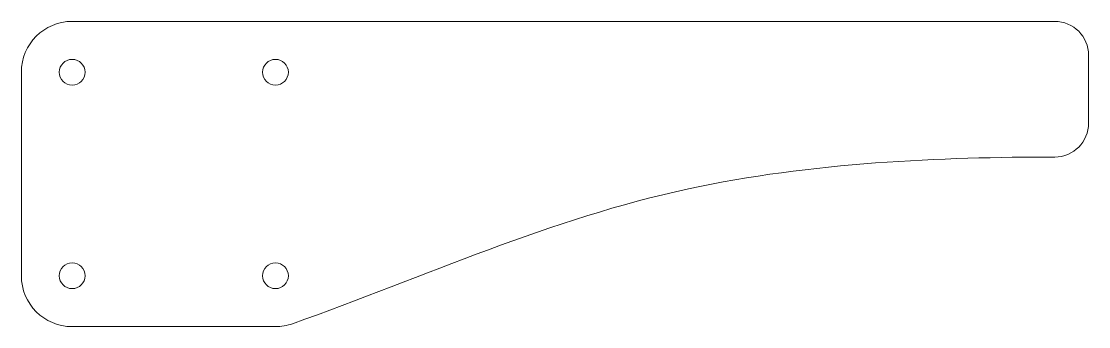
# Model space of a CAD drawing. Header units: inches. Extents: x 1.3 to 17, y 1.9 to 6.4.
import ezdxf

# ---------------------------------------------------------------- set-up
doc = ezdxf.new("R2010")
doc.units = ezdxf.units.IN
doc.header["$MEASUREMENT"] = 0

msp = doc.modelspace()

# ---------------------------------------------------------------- linework, layer by layer
at = {"color": 7, "linetype": 'Continuous', "lineweight": 15}
for p, q in [((16.505, 6.371), (2.005, 6.371)), ((17.005, 4.871), (17.005, 5.871)), ((1.255, 5.621), (1.255, 2.621)), ((2.005, 1.871), (5.005, 1.871))]:
    msp.add_line(p, q, dxfattribs=at)
for centre in [(2.005, 5.621), (5.005, 5.621), (2.005, 2.621), (5.005, 2.621)]:
    msp.add_circle(centre, 0.19, dxfattribs=at)
for centre, radius, start, end in [((2.005, 5.621), 0.75, 90, 180), ((16.505, 5.871), 0.5, 0, 90), ((16.505, 4.871), 0.5, 270, 0), ((2.005, 2.621), 0.75, 180, 270), ((5.005, 2.621), 0.75, 270, 289.6046)]:
    msp.add_arc(centre, radius, start, end, dxfattribs=at)
msp.add_open_spline([(5.257, 1.914), (7.221, 2.614), (10.665, 4.203), (14.862, 4.371), (16.505, 4.371)], degree=3, knots=[0, 0, 0, 0, 0.532276, 1, 1, 1, 1], dxfattribs=at)

doc.saveas('drawing.dxf')
